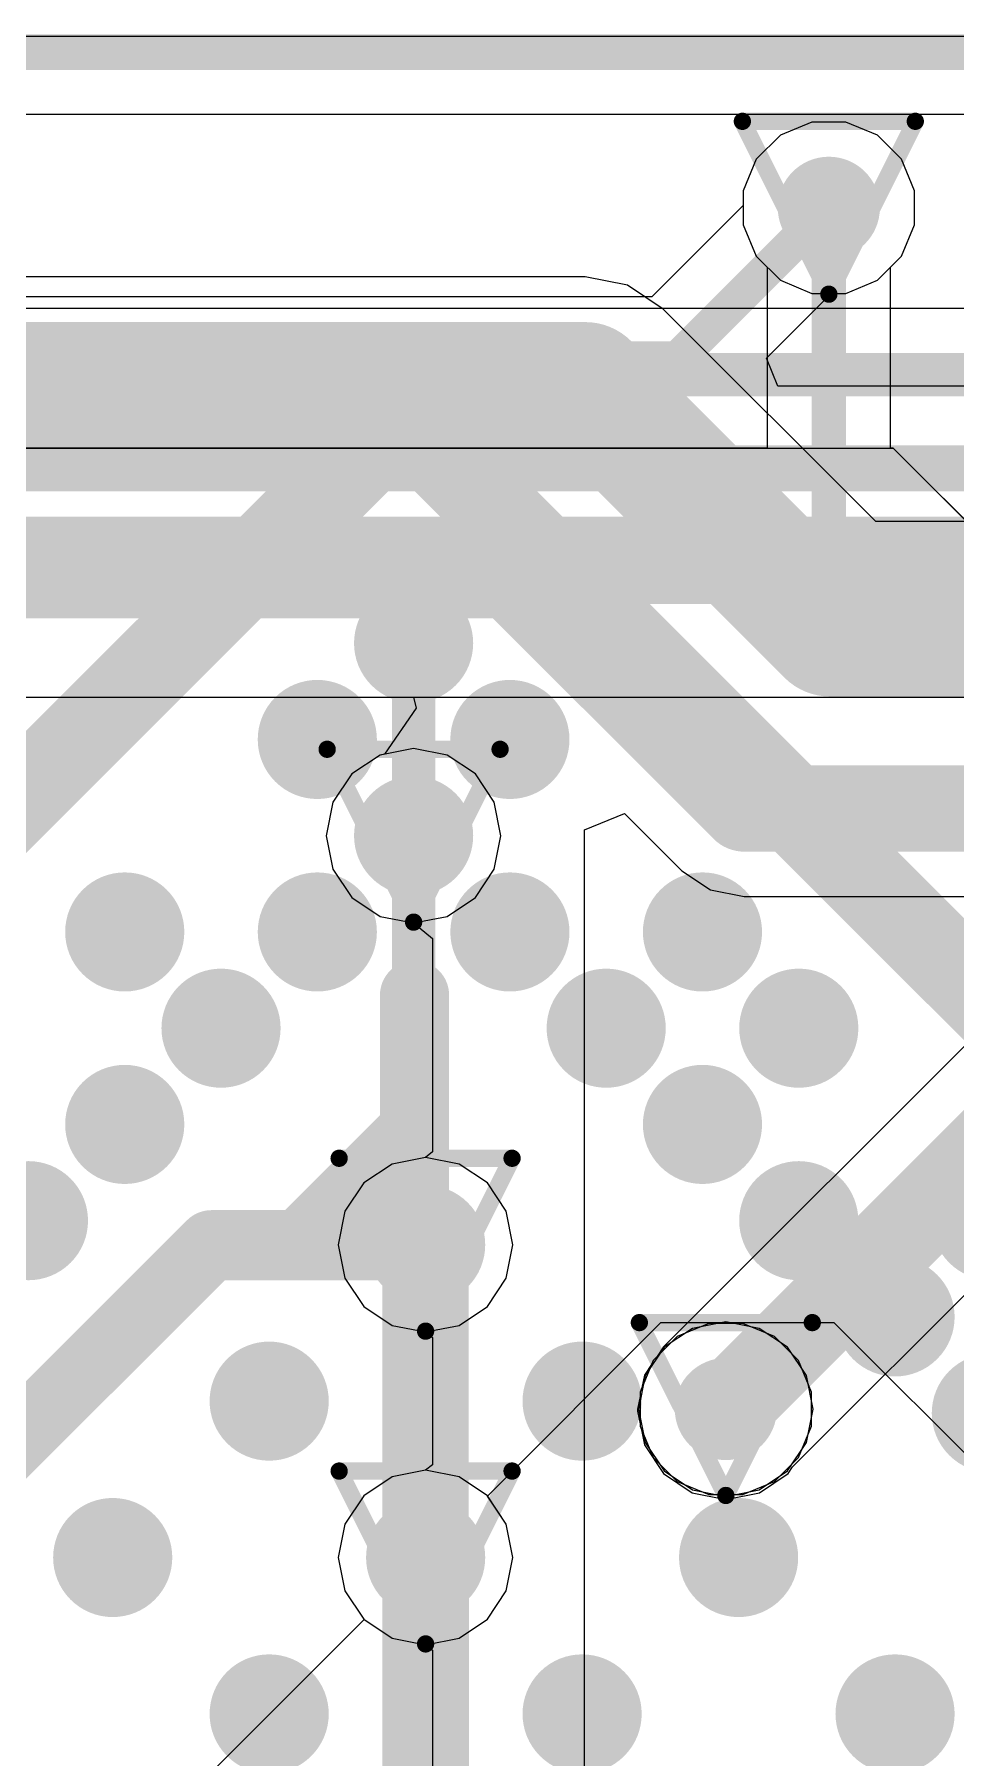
# Model space of a CAD drawing. Header units: inches. Extents: x -6 to 283, y -12 to 154.
# Drawn here: x 53.72 to 56.42, y 15.04 to 20.11 of the extents above; entities that cross this region are included whole.
import ezdxf

# ---------------------------------------------------------------- set-up
doc = ezdxf.new("R2010")
doc.units = ezdxf.units.IN
for name, color, linetype in [('Bottom Layer', 5, 'Continuous'), ('Drill Drawing', 1, 'Continuous'), ('GND-1', 16, 'Continuous'), ('GND-2', 90, 'Continuous'), ('GND-3', 216, 'Continuous'), ('GND-4', 54, 'Continuous'), ('PWR-1', 156, 'Continuous'), ('PWR-2', 130, 'Continuous'), ('Signal L1', 76, 'Continuous'), ('Signal L2', 6, 'Continuous'), ('Top Layer', 1, 'Continuous'), ('Top Overlay', 2, 'Continuous'), ('Top Paste', 8, 'Continuous'), ('Top Solder', 216, 'Continuous'), ('Via Holes', 16, 'Continuous')]:
    doc.layers.add(name, color=color, linetype=linetype)

# ---------------------------------------------------------------- blocks, each defined once
blk = doc.blocks.new('BGA_565_15_5_14_4__57')
at = {"layer": 'Top Layer'}
h = blk.add_hatch(color=1, dxfattribs=at)
edge = h.paths.add_edge_path()
edge.add_arc((-6.175, -3.575), 0.125, 0, 360)
h = blk.add_hatch(color=1, dxfattribs=at)
edge = h.paths.add_edge_path()
edge.add_arc((-7, -4), 0.125, 0, 360)
h = blk.add_hatch(color=1, dxfattribs=at)
edge = h.paths.add_edge_path()
edge.add_arc((-6.175, -4.225), 0.125, 0, 360)
h = blk.add_hatch(color=1, dxfattribs=at)
edge = h.paths.add_edge_path()
edge.add_arc((-5.525, -4.225), 0.125, 0, 360)
h = blk.add_hatch(color=1, dxfattribs=at)
edge = h.paths.add_edge_path()
edge.add_arc((-7.4, -4.4), 0.125, 0, 360)
h = blk.add_hatch(color=1, dxfattribs=at)
edge = h.paths.add_edge_path()
edge.add_arc((-7, -4.4), 0.125, 0, 360)
h = blk.add_hatch(color=1, dxfattribs=at)
edge = h.paths.add_edge_path()
edge.add_arc((-7, -4.8), 0.125, 0, 360)
h = blk.add_hatch(color=1, dxfattribs=at)
edge = h.paths.add_edge_path()
edge.add_arc((-6.175, -4.875), 0.125, 0, 360)
h = blk.add_hatch(color=1, dxfattribs=at)
edge = h.paths.add_edge_path()
edge.add_arc((-5.525, -4.875), 0.125, 0, 360)
h = blk.add_hatch(color=1, dxfattribs=at)
edge = h.paths.add_edge_path()
edge.add_arc((-4.875, -4.875), 0.125, 0, 360)
h = blk.add_hatch(color=1, dxfattribs=at)
edge = h.paths.add_edge_path()
edge.add_arc((-7.4, -5.2), 0.125, 0, 360)
h = blk.add_hatch(color=1, dxfattribs=at)
edge = h.paths.add_edge_path()
edge.add_arc((-7, -5.2), 0.125, 0, 360)
h = blk.add_hatch(color=1, dxfattribs=at)
edge = h.paths.add_edge_path()
edge.add_arc((-6.175, -5.525), 0.125, 0, 360)
h = blk.add_hatch(color=1, dxfattribs=at)
edge = h.paths.add_edge_path()
edge.add_arc((-5.525, -5.525), 0.125, 0, 360)
h = blk.add_hatch(color=1, dxfattribs=at)
edge = h.paths.add_edge_path()
edge.add_arc((-4.875, -5.525), 0.125, 0, 360)
h = blk.add_hatch(color=1, dxfattribs=at)
edge = h.paths.add_edge_path()
edge.add_arc((-7.4, -5.6), 0.125, 0, 360)
h = blk.add_hatch(color=1, dxfattribs=at)
edge = h.paths.add_edge_path()
edge.add_arc((-7, -5.6), 0.125, 0, 360)
h = blk.add_hatch(color=1, dxfattribs=at)
edge = h.paths.add_edge_path()
edge.add_arc((-7, -6), 0.125, 0, 360)
h = blk.add_hatch(color=1, dxfattribs=at)
edge = h.paths.add_edge_path()
edge.add_arc((-7.4, -6.4), 0.125, 0, 360)
h = blk.add_hatch(color=1, dxfattribs=at)
edge = h.paths.add_edge_path()
edge.add_arc((-7, -6.4), 0.125, 0, 360)
h = blk.add_hatch(color=1, dxfattribs=at)
edge = h.paths.add_edge_path()
edge.add_arc((-6.6, -6.4), 0.125, 0, 360)
h = blk.add_hatch(color=1, dxfattribs=at)
edge = h.paths.add_edge_path()
edge.add_arc((-6.2, -6.4), 0.125, 0, 360)
h = blk.add_hatch(color=1, dxfattribs=at)
edge = h.paths.add_edge_path()
edge.add_arc((-5.8, -6.4), 0.125, 0, 360)
h = blk.add_hatch(color=1, dxfattribs=at)
edge = h.paths.add_edge_path()
edge.add_arc((-5.4, -6.4), 0.125, 0, 360)
h = blk.add_hatch(color=1, dxfattribs=at)
edge = h.paths.add_edge_path()
edge.add_arc((-7.4, -6.8), 0.125, 0, 360)
h = blk.add_hatch(color=1, dxfattribs=at)
edge = h.paths.add_edge_path()
edge.add_arc((-7, -6.8), 0.125, 0, 360)
h = blk.add_hatch(color=1, dxfattribs=at)
edge = h.paths.add_edge_path()
edge.add_arc((-6.2, -6.8), 0.125, 0, 360)
at = {"layer": 'Top Paste'}
h = blk.add_hatch(color=8, dxfattribs=at)
edge = h.paths.add_edge_path()
edge.add_arc((-6.175, -3.575), 0.125, 0, 360)
h = blk.add_hatch(color=8, dxfattribs=at)
edge = h.paths.add_edge_path()
edge.add_arc((-7, -4), 0.125, 0, 360)
h = blk.add_hatch(color=8, dxfattribs=at)
edge = h.paths.add_edge_path()
edge.add_arc((-6.175, -4.225), 0.125, 0, 360)
h = blk.add_hatch(color=8, dxfattribs=at)
edge = h.paths.add_edge_path()
edge.add_arc((-5.525, -4.225), 0.125, 0, 360)
h = blk.add_hatch(color=8, dxfattribs=at)
edge = h.paths.add_edge_path()
edge.add_arc((-7.4, -4.4), 0.125, 0, 360)
h = blk.add_hatch(color=8, dxfattribs=at)
edge = h.paths.add_edge_path()
edge.add_arc((-7, -4.4), 0.125, 0, 360)
h = blk.add_hatch(color=8, dxfattribs=at)
edge = h.paths.add_edge_path()
edge.add_arc((-7, -4.8), 0.125, 0, 360)
h = blk.add_hatch(color=8, dxfattribs=at)
edge = h.paths.add_edge_path()
edge.add_arc((-6.175, -4.875), 0.125, 0, 360)
h = blk.add_hatch(color=8, dxfattribs=at)
edge = h.paths.add_edge_path()
edge.add_arc((-5.525, -4.875), 0.125, 0, 360)
h = blk.add_hatch(color=8, dxfattribs=at)
edge = h.paths.add_edge_path()
edge.add_arc((-4.875, -4.875), 0.125, 0, 360)
h = blk.add_hatch(color=8, dxfattribs=at)
edge = h.paths.add_edge_path()
edge.add_arc((-7.4, -5.2), 0.125, 0, 360)
h = blk.add_hatch(color=8, dxfattribs=at)
edge = h.paths.add_edge_path()
edge.add_arc((-7, -5.2), 0.125, 0, 360)
h = blk.add_hatch(color=8, dxfattribs=at)
edge = h.paths.add_edge_path()
edge.add_arc((-6.175, -5.525), 0.125, 0, 360)
h = blk.add_hatch(color=8, dxfattribs=at)
edge = h.paths.add_edge_path()
edge.add_arc((-5.525, -5.525), 0.125, 0, 360)
h = blk.add_hatch(color=8, dxfattribs=at)
edge = h.paths.add_edge_path()
edge.add_arc((-4.875, -5.525), 0.125, 0, 360)
h = blk.add_hatch(color=8, dxfattribs=at)
edge = h.paths.add_edge_path()
edge.add_arc((-7.4, -5.6), 0.125, 0, 360)
h = blk.add_hatch(color=8, dxfattribs=at)
edge = h.paths.add_edge_path()
edge.add_arc((-7, -5.6), 0.125, 0, 360)
h = blk.add_hatch(color=8, dxfattribs=at)
edge = h.paths.add_edge_path()
edge.add_arc((-7, -6), 0.125, 0, 360)
h = blk.add_hatch(color=8, dxfattribs=at)
edge = h.paths.add_edge_path()
edge.add_arc((-7.4, -6.4), 0.125, 0, 360)
h = blk.add_hatch(color=8, dxfattribs=at)
edge = h.paths.add_edge_path()
edge.add_arc((-7, -6.4), 0.125, 0, 360)
h = blk.add_hatch(color=8, dxfattribs=at)
edge = h.paths.add_edge_path()
edge.add_arc((-6.6, -6.4), 0.125, 0, 360)
h = blk.add_hatch(color=8, dxfattribs=at)
edge = h.paths.add_edge_path()
edge.add_arc((-6.2, -6.4), 0.125, 0, 360)
h = blk.add_hatch(color=8, dxfattribs=at)
edge = h.paths.add_edge_path()
edge.add_arc((-5.8, -6.4), 0.125, 0, 360)
h = blk.add_hatch(color=8, dxfattribs=at)
edge = h.paths.add_edge_path()
edge.add_arc((-5.4, -6.4), 0.125, 0, 360)
h = blk.add_hatch(color=8, dxfattribs=at)
edge = h.paths.add_edge_path()
edge.add_arc((-7.4, -6.8), 0.125, 0, 360)
h = blk.add_hatch(color=8, dxfattribs=at)
edge = h.paths.add_edge_path()
edge.add_arc((-7, -6.8), 0.125, 0, 360)
h = blk.add_hatch(color=8, dxfattribs=at)
edge = h.paths.add_edge_path()
edge.add_arc((-6.2, -6.8), 0.125, 0, 360)
at = {"layer": 'Top Solder'}
h = blk.add_hatch(color=216, dxfattribs=at)
edge = h.paths.add_edge_path()
edge.add_arc((-6.175, -3.575), 0.175, 0, 360)
h = blk.add_hatch(color=216, dxfattribs=at)
edge = h.paths.add_edge_path()
edge.add_arc((-7, -4), 0.175, 0, 360)
h = blk.add_hatch(color=216, dxfattribs=at)
edge = h.paths.add_edge_path()
edge.add_arc((-6.175, -4.225), 0.175, 0, 360)
h = blk.add_hatch(color=216, dxfattribs=at)
edge = h.paths.add_edge_path()
edge.add_arc((-5.525, -4.225), 0.175, 0, 360)
h = blk.add_hatch(color=216, dxfattribs=at)
edge = h.paths.add_edge_path()
edge.add_arc((-7.4, -4.4), 0.175, 0, 360)
h = blk.add_hatch(color=216, dxfattribs=at)
edge = h.paths.add_edge_path()
edge.add_arc((-7, -4.4), 0.175, 0, 360)
h = blk.add_hatch(color=216, dxfattribs=at)
edge = h.paths.add_edge_path()
edge.add_arc((-7, -4.8), 0.175, 0, 360)
h = blk.add_hatch(color=216, dxfattribs=at)
edge = h.paths.add_edge_path()
edge.add_arc((-6.175, -4.875), 0.175, 0, 360)
h = blk.add_hatch(color=216, dxfattribs=at)
edge = h.paths.add_edge_path()
edge.add_arc((-5.525, -4.875), 0.175, 0, 360)
h = blk.add_hatch(color=216, dxfattribs=at)
edge = h.paths.add_edge_path()
edge.add_arc((-4.875, -4.875), 0.175, 0, 360)
h = blk.add_hatch(color=216, dxfattribs=at)
edge = h.paths.add_edge_path()
edge.add_arc((-7.4, -5.2), 0.175, 0, 360)
h = blk.add_hatch(color=216, dxfattribs=at)
edge = h.paths.add_edge_path()
edge.add_arc((-7, -5.2), 0.175, 0, 360)
h = blk.add_hatch(color=216, dxfattribs=at)
edge = h.paths.add_edge_path()
edge.add_arc((-6.175, -5.525), 0.175, 0, 360)
h = blk.add_hatch(color=216, dxfattribs=at)
edge = h.paths.add_edge_path()
edge.add_arc((-5.525, -5.525), 0.175, 0, 360)
h = blk.add_hatch(color=216, dxfattribs=at)
edge = h.paths.add_edge_path()
edge.add_arc((-4.875, -5.525), 0.175, 0, 360)
h = blk.add_hatch(color=216, dxfattribs=at)
edge = h.paths.add_edge_path()
edge.add_arc((-7.4, -5.6), 0.175, 0, 360)
h = blk.add_hatch(color=216, dxfattribs=at)
edge = h.paths.add_edge_path()
edge.add_arc((-7, -5.6), 0.175, 0, 360)
h = blk.add_hatch(color=216, dxfattribs=at)
edge = h.paths.add_edge_path()
edge.add_arc((-7, -6), 0.175, 0, 360)
h = blk.add_hatch(color=216, dxfattribs=at)
edge = h.paths.add_edge_path()
edge.add_arc((-7.4, -6.4), 0.175, 0, 360)
h = blk.add_hatch(color=216, dxfattribs=at)
edge = h.paths.add_edge_path()
edge.add_arc((-7, -6.4), 0.175, 0, 360)
h = blk.add_hatch(color=216, dxfattribs=at)
edge = h.paths.add_edge_path()
edge.add_arc((-6.6, -6.4), 0.175, 0, 360)
h = blk.add_hatch(color=216, dxfattribs=at)
edge = h.paths.add_edge_path()
edge.add_arc((-6.2, -6.4), 0.175, 0, 360)
h = blk.add_hatch(color=216, dxfattribs=at)
edge = h.paths.add_edge_path()
edge.add_arc((-5.8, -6.4), 0.175, 0, 360)
h = blk.add_hatch(color=216, dxfattribs=at)
edge = h.paths.add_edge_path()
edge.add_arc((-5.4, -6.4), 0.175, 0, 360)
h = blk.add_hatch(color=216, dxfattribs=at)
edge = h.paths.add_edge_path()
edge.add_arc((-7.4, -6.8), 0.175, 0, 360)
h = blk.add_hatch(color=216, dxfattribs=at)
edge = h.paths.add_edge_path()
edge.add_arc((-7, -6.8), 0.175, 0, 360)
h = blk.add_hatch(color=216, dxfattribs=at)
edge = h.paths.add_edge_path()
edge.add_arc((-6.2, -6.8), 0.175, 0, 360)
at = {"layer": 'Top Overlay'}
for points in [[(-7.845, -7.2958, 0.254, 0.254, 0), (-7.845, -3.6708, 0.254, 0.254, 0)], [(-4.22, -7.2958, 0.254, 0.254, 0), (-7.845, -7.2958, 0.254, 0.254, 0)]]:
    blk.add_lwpolyline(points, format="xyseb", dxfattribs=at)
blk.add_lwpolyline([(-7.9085, -7.2958, 0.127, 0.127, 1), (-7.7815, -7.2958, 0.127, 0.127, 1)], format="xyseb", close=True, dxfattribs=at)
blk.add_lwpolyline([(-7.9085, -7.2958, 0.127, 0.127, 1), (-7.7815, -7.2958, 0.127, 0.127, 1)], format="xyseb", close=True, dxfattribs=at)

msp = doc.modelspace()

# ---------------------------------------------------------------- hatches: boundary and pattern name
at = {"layer": 'Bottom Layer'}
h = msp.add_hatch(color=5, dxfattribs=at)
edge = h.paths.add_edge_path()
edge.add_arc((54.8322, 17.7511), 0.15, 0, 360)
h = msp.add_hatch(color=5, dxfattribs=at)
edge = h.paths.add_edge_path()
edge.add_arc((54.8674, 16.5491), 0.15, 0, 360)
h = msp.add_hatch(color=5, dxfattribs=at)
edge = h.paths.add_edge_path()
edge.add_arc((55.7493, 16.0662), 0.15, 0, 360)
h = msp.add_hatch(color=5, dxfattribs=at)
edge = h.paths.add_edge_path()
edge.add_arc((54.8674, 15.6299), 0.15, 0, 360)
at = {"layer": 'GND-1'}
h = msp.add_hatch(color=16, dxfattribs=at)
edge = h.paths.add_edge_path()
edge.add_arc((56.0519, 19.5966), 0.15, 0, 360)
h = msp.add_hatch(color=16, dxfattribs=at)
edge = h.paths.add_edge_path()
edge.add_arc((54.8322, 17.7511), 0.15, 0, 360)
h = msp.add_hatch(color=16, dxfattribs=at)
edge = h.paths.add_edge_path()
edge.add_arc((54.8674, 16.5491), 0.15, 0, 360)
h = msp.add_hatch(color=16, dxfattribs=at)
edge = h.paths.add_edge_path()
edge.add_arc((55.7493, 16.0662), 0.15, 0, 360)
h = msp.add_hatch(color=16, dxfattribs=at)
edge = h.paths.add_edge_path()
edge.add_arc((54.8674, 15.6299), 0.15, 0, 360)
at = {"layer": 'GND-2'}
h = msp.add_hatch(color=90, dxfattribs=at)
edge = h.paths.add_edge_path()
edge.add_arc((54.8322, 17.7511), 0.15, 0, 360)
h = msp.add_hatch(color=90, dxfattribs=at)
edge = h.paths.add_edge_path()
edge.add_arc((54.8674, 16.5491), 0.15, 0, 360)
h = msp.add_hatch(color=90, dxfattribs=at)
edge = h.paths.add_edge_path()
edge.add_arc((55.7493, 16.0662), 0.15, 0, 360)
h = msp.add_hatch(color=90, dxfattribs=at)
edge = h.paths.add_edge_path()
edge.add_arc((54.8674, 15.6299), 0.15, 0, 360)
at = {"layer": 'GND-3'}
h = msp.add_hatch(color=216, dxfattribs=at)
edge = h.paths.add_edge_path()
edge.add_arc((54.8322, 17.7511), 0.15, 0, 360)
h = msp.add_hatch(color=216, dxfattribs=at)
edge = h.paths.add_edge_path()
edge.add_arc((54.8674, 16.5491), 0.15, 0, 360)
h = msp.add_hatch(color=216, dxfattribs=at)
edge = h.paths.add_edge_path()
edge.add_arc((55.7493, 16.0662), 0.15, 0, 360)
h = msp.add_hatch(color=216, dxfattribs=at)
edge = h.paths.add_edge_path()
edge.add_arc((54.8674, 15.6299), 0.15, 0, 360)
at = {"layer": 'GND-4'}
h = msp.add_hatch(color=54, dxfattribs=at)
edge = h.paths.add_edge_path()
edge.add_arc((54.8322, 17.7511), 0.15, 0, 360)
h = msp.add_hatch(color=54, dxfattribs=at)
edge = h.paths.add_edge_path()
edge.add_arc((54.8674, 16.5491), 0.15, 0, 360)
h = msp.add_hatch(color=54, dxfattribs=at)
edge = h.paths.add_edge_path()
edge.add_arc((55.7493, 16.0662), 0.15, 0, 360)
h = msp.add_hatch(color=54, dxfattribs=at)
edge = h.paths.add_edge_path()
edge.add_arc((54.8674, 15.6299), 0.15, 0, 360)
at = {"layer": 'PWR-1'}
h = msp.add_hatch(color=156, dxfattribs=at)
edge = h.paths.add_edge_path()
edge.add_arc((54.8322, 17.7511), 0.15, 0, 360)
h = msp.add_hatch(color=156, dxfattribs=at)
edge = h.paths.add_edge_path()
edge.add_arc((54.8674, 16.5491), 0.15, 0, 360)
h = msp.add_hatch(color=156, dxfattribs=at)
edge = h.paths.add_edge_path()
edge.add_arc((55.7493, 16.0662), 0.15, 0, 360)
h = msp.add_hatch(color=156, dxfattribs=at)
edge = h.paths.add_edge_path()
edge.add_arc((54.8674, 15.6299), 0.15, 0, 360)
at = {"layer": 'PWR-2'}
h = msp.add_hatch(color=130, dxfattribs=at)
edge = h.paths.add_edge_path()
edge.add_arc((54.8322, 17.7511), 0.15, 0, 360)
h = msp.add_hatch(color=130, dxfattribs=at)
edge = h.paths.add_edge_path()
edge.add_arc((54.8674, 16.5491), 0.15, 0, 360)
h = msp.add_hatch(color=130, dxfattribs=at)
edge = h.paths.add_edge_path()
edge.add_arc((55.7493, 16.0662), 0.15, 0, 360)
h = msp.add_hatch(color=130, dxfattribs=at)
edge = h.paths.add_edge_path()
edge.add_arc((54.8674, 15.6299), 0.15, 0, 360)
at = {"layer": 'Signal L1'}
h = msp.add_hatch(color=76, dxfattribs=at)
edge = h.paths.add_edge_path()
edge.add_arc((56.0519, 19.5966), 0.15, 0, 360)
h = msp.add_hatch(color=76, dxfattribs=at)
edge = h.paths.add_edge_path()
edge.add_arc((54.8322, 17.7511), 0.15, 0, 360)
h = msp.add_hatch(color=76, dxfattribs=at)
edge = h.paths.add_edge_path()
edge.add_arc((54.8674, 16.5491), 0.15, 0, 360)
h = msp.add_hatch(color=76, dxfattribs=at)
edge = h.paths.add_edge_path()
edge.add_arc((55.7493, 16.0662), 0.15, 0, 360)
h = msp.add_hatch(color=76, dxfattribs=at)
edge = h.paths.add_edge_path()
edge.add_arc((54.8674, 15.6299), 0.15, 0, 360)
at = {"layer": 'Signal L2'}
h = msp.add_hatch(color=6, dxfattribs=at)
edge = h.paths.add_edge_path()
edge.add_arc((54.8322, 17.7511), 0.15, 0, 360)
h = msp.add_hatch(color=6, dxfattribs=at)
edge = h.paths.add_edge_path()
edge.add_arc((54.8674, 16.5491), 0.15, 0, 360)
h = msp.add_hatch(color=6, dxfattribs=at)
edge = h.paths.add_edge_path()
edge.add_arc((55.7493, 16.0662), 0.15, 0, 360)
h = msp.add_hatch(color=6, dxfattribs=at)
edge = h.paths.add_edge_path()
edge.add_arc((54.8674, 15.6299), 0.15, 0, 360)
at = {"layer": 'Top Layer'}
h = msp.add_hatch(color=1, dxfattribs=at)
edge = h.paths.add_edge_path()
edge.add_arc((56.0519, 19.5966), 0.15, 0, 360)
h = msp.add_hatch(color=1, dxfattribs=at)
edge = h.paths.add_edge_path()
edge.add_arc((54.8322, 17.7511), 0.15, 0, 360)
for points in [[(54.915, 16.8091), (54.7638, 16.9603), (54.4313, 16.6278), (54.5825, 16.4766)], [(54.2384, 16.4443), (54.8675, 16.4443), (54.8675, 16.5517), (54.2384, 16.5517)]]:
    msp.add_hatch(color=1, dxfattribs=at).paths.add_polyline_path(points)
h = msp.add_hatch(color=1, dxfattribs=at)
edge = h.paths.add_edge_path()
edge.add_arc((54.8674, 16.5491), 0.15, 0, 360)
h = msp.add_hatch(color=1, dxfattribs=at)
edge = h.paths.add_edge_path()
edge.add_arc((55.7493, 16.0662), 0.15, 0, 360)
h = msp.add_hatch(color=1, dxfattribs=at)
edge = h.paths.add_edge_path()
edge.add_arc((54.8674, 15.6299), 0.15, 0, 360)
at = {"layer": 'Via Holes'}
h = msp.add_hatch(color=7, dxfattribs=at)
edge = h.paths.add_edge_path()
edge.add_arc((56.0519, 19.5966), 0.075, 0, 360)
h = msp.add_hatch(color=7, dxfattribs=at)
edge = h.paths.add_edge_path()
edge.add_arc((54.8322, 17.7511), 0.075, 0, 360)
h = msp.add_hatch(color=7, dxfattribs=at)
edge = h.paths.add_edge_path()
edge.add_arc((54.8674, 16.5491), 0.075, 0, 360)
h = msp.add_hatch(color=7, dxfattribs=at)
edge = h.paths.add_edge_path()
edge.add_arc((55.7493, 16.0662), 0.075, 0, 360)
h = msp.add_hatch(color=7, dxfattribs=at)
edge = h.paths.add_edge_path()
edge.add_arc((54.8674, 15.6299), 0.075, 0, 360)

# ---------------------------------------------------------------- linework, layer by layer
at = {"layer": 'Bottom Layer'}
for p, q in [((52.7382, 19.8712), (59.4311, 19.8712)), ((58.1203, 18.8034), (55.5662, 16.2493)), ((55.9456, 15.8962), (57.9522, 17.9029)), ((55.536, 16.2087), (55.5311, 16.1967)), ((55.5452, 16.2179), (55.536, 16.2087)), ((55.5662, 16.2493), (55.5452, 16.2179)), ((55.5101, 16.1653), (55.5027, 16.1282)), ((55.5311, 16.1967), (55.5101, 16.1653)), ((55.4977, 16.1033), (55.4903, 16.0662)), ((55.5027, 16.1282), (55.4977, 16.1162)), ((55.4977, 16.1162), (55.4977, 16.1033)), ((55.4903, 16.0662), (55.4903, 16.0596)), ((55.4903, 16.0596), (55.4977, 16.0225)), ((55.4977, 16.0225), (55.4977, 16.0161)), ((55.4977, 16.0161), (55.5002, 16.0102)), ((55.5002, 16.0102), (55.5101, 15.9605)), ((55.5101, 15.9605), (55.5662, 15.8765)), ((55.5662, 15.8765), (55.6502, 15.8204)), ((55.8484, 15.8204), (55.9324, 15.8765)), ((55.9324, 15.8765), (55.9456, 15.8962)), ((55.6502, 15.8204), (55.7493, 15.8007)), ((55.7493, 15.8007), (55.8484, 15.8204))]:
    msp.add_line(p, q, dxfattribs=at)
for points in [[(46.0809, 20.0538, 0.1041, 0.1041, 0), (59.5067, 20.0538, 0.1041, 0.1041, 0)], [(55.7493, 16.0662, 0.254, 0.254, 0), (58.3035, 18.6203, 0.254, 0.254, 0)], [(55.7493, 16.0596, 0.254, 0.254, 0), (55.7493, 16.0662, 0.254, 0.254, 0)]]:
    msp.add_lwpolyline(points, format="xyseb", dxfattribs=at)
for points in [[(55.6858, 16.0662, 0.127, 0.127, 1), (55.8128, 16.0662, 0.127, 0.127, 1)], [(55.6858, 16.0662, 0.127, 0.127, 1), (55.8128, 16.0662, 0.127, 0.127, 1)], [(55.6858, 16.0596, 0.127, 0.127, 1), (55.8128, 16.0596, 0.127, 0.127, 1)]]:
    msp.add_lwpolyline(points, format="xyseb", close=True, dxfattribs=at)
at = {"layer": 'Drill Drawing'}
for points in [[(55.7979, 19.8506, 0.0508, 0.0508, 0), (56.3059, 19.8506, 0.0508, 0.0508, 0)], [(55.7979, 19.8506, 0.0508, 0.0508, 0), (56.0519, 19.3426, 0.0508, 0.0508, 0)], [(56.0519, 19.3426, 0.0508, 0.0508, 0), (56.3059, 19.8506, 0.0508, 0.0508, 0)], [(54.5782, 18.0051, 0.0508, 0.0508, 0), (55.0862, 18.0051, 0.0508, 0.0508, 0)], [(54.5782, 18.0051, 0.0508, 0.0508, 0), (54.8322, 17.4971, 0.0508, 0.0508, 0)], [(54.8322, 17.4971, 0.0508, 0.0508, 0), (55.0862, 18.0051, 0.0508, 0.0508, 0)], [(54.6134, 16.8031, 0.0508, 0.0508, 0), (55.1214, 16.8031, 0.0508, 0.0508, 0)], [(54.6134, 16.8031, 0.0508, 0.0508, 0), (54.8674, 16.2951, 0.0508, 0.0508, 0)], [(54.8674, 16.2951, 0.0508, 0.0508, 0), (55.1214, 16.8031, 0.0508, 0.0508, 0)], [(55.4953, 16.3202, 0.0508, 0.0508, 0), (56.0033, 16.3202, 0.0508, 0.0508, 0)], [(55.4953, 16.3202, 0.0508, 0.0508, 0), (55.7493, 15.8122, 0.0508, 0.0508, 0)], [(55.7493, 15.8122, 0.0508, 0.0508, 0), (56.0033, 16.3202, 0.0508, 0.0508, 0)], [(54.6134, 15.8839, 0.0508, 0.0508, 0), (55.1214, 15.8839, 0.0508, 0.0508, 0)], [(54.6134, 15.8839, 0.0508, 0.0508, 0), (54.8674, 15.3759, 0.0508, 0.0508, 0)], [(54.8674, 15.3759, 0.0508, 0.0508, 0), (55.1214, 15.8839, 0.0508, 0.0508, 0)]]:
    msp.add_lwpolyline(points, format="xyseb", dxfattribs=at)
for points in [[(55.7852, 19.8506, 0.0254, 0.0254, 1), (55.8106, 19.8506, 0.0254, 0.0254, 1)], [(55.7852, 19.8506, 0.0254, 0.0254, 1), (55.8106, 19.8506, 0.0254, 0.0254, 1)], [(56.2932, 19.8506, 0.0254, 0.0254, 1), (56.3186, 19.8506, 0.0254, 0.0254, 1)], [(56.2932, 19.8506, 0.0254, 0.0254, 1), (56.3186, 19.8506, 0.0254, 0.0254, 1)], [(56.0392, 19.3426, 0.0254, 0.0254, 1), (56.0646, 19.3426, 0.0254, 0.0254, 1)], [(56.0392, 19.3426, 0.0254, 0.0254, 1), (56.0646, 19.3426, 0.0254, 0.0254, 1)], [(54.5655, 18.0051, 0.0254, 0.0254, 1), (54.5909, 18.0051, 0.0254, 0.0254, 1)], [(54.5655, 18.0051, 0.0254, 0.0254, 1), (54.5909, 18.0051, 0.0254, 0.0254, 1)], [(55.0735, 18.0051, 0.0254, 0.0254, 1), (55.0989, 18.0051, 0.0254, 0.0254, 1)], [(55.0735, 18.0051, 0.0254, 0.0254, 1), (55.0989, 18.0051, 0.0254, 0.0254, 1)], [(54.8195, 17.4971, 0.0254, 0.0254, 1), (54.8449, 17.4971, 0.0254, 0.0254, 1)], [(54.8195, 17.4971, 0.0254, 0.0254, 1), (54.8449, 17.4971, 0.0254, 0.0254, 1)], [(54.6007, 16.8031, 0.0254, 0.0254, 1), (54.6261, 16.8031, 0.0254, 0.0254, 1)], [(54.6007, 16.8031, 0.0254, 0.0254, 1), (54.6261, 16.8031, 0.0254, 0.0254, 1)], [(55.1087, 16.8031, 0.0254, 0.0254, 1), (55.1341, 16.8031, 0.0254, 0.0254, 1)], [(55.1087, 16.8031, 0.0254, 0.0254, 1), (55.1341, 16.8031, 0.0254, 0.0254, 1)], [(54.8547, 16.2951, 0.0254, 0.0254, 1), (54.8801, 16.2951, 0.0254, 0.0254, 1)], [(54.8547, 16.2951, 0.0254, 0.0254, 1), (54.8801, 16.2951, 0.0254, 0.0254, 1)], [(55.4826, 16.3202, 0.0254, 0.0254, 1), (55.508, 16.3202, 0.0254, 0.0254, 1)], [(55.4826, 16.3202, 0.0254, 0.0254, 1), (55.508, 16.3202, 0.0254, 0.0254, 1)], [(55.9906, 16.3202, 0.0254, 0.0254, 1), (56.016, 16.3202, 0.0254, 0.0254, 1)], [(55.9906, 16.3202, 0.0254, 0.0254, 1), (56.016, 16.3202, 0.0254, 0.0254, 1)], [(54.6007, 15.8839, 0.0254, 0.0254, 1), (54.6261, 15.8839, 0.0254, 0.0254, 1)], [(54.6007, 15.8839, 0.0254, 0.0254, 1), (54.6261, 15.8839, 0.0254, 0.0254, 1)], [(55.1087, 15.8839, 0.0254, 0.0254, 1), (55.1341, 15.8839, 0.0254, 0.0254, 1)], [(55.1087, 15.8839, 0.0254, 0.0254, 1), (55.1341, 15.8839, 0.0254, 0.0254, 1)], [(55.7366, 15.8122, 0.0254, 0.0254, 1), (55.762, 15.8122, 0.0254, 0.0254, 1)], [(55.7366, 15.8122, 0.0254, 0.0254, 1), (55.762, 15.8122, 0.0254, 0.0254, 1)], [(54.8547, 15.3759, 0.0254, 0.0254, 1), (54.8801, 15.3759, 0.0254, 0.0254, 1)], [(54.8547, 15.3759, 0.0254, 0.0254, 1), (54.8801, 15.3759, 0.0254, 0.0254, 1)]]:
    msp.add_lwpolyline(points, format="xyseb", close=True, dxfattribs=at)
at = {"layer": 'GND-1'}
for p, q in [((12.0364, 20.1009), (75.5508, 20.1009)), ((55.9094, 19.8099), (55.8386, 19.7391)), ((56.0019, 19.8482), (55.9094, 19.8099)), ((56.102, 19.8482), (56.0019, 19.8482)), ((56.1945, 19.8099), (56.102, 19.8482)), ((56.2652, 19.7391), (56.1945, 19.8099)), ((55.8386, 19.7391), (55.8003, 19.6466)), ((56.3035, 19.6466), (56.2652, 19.7391)), ((55.8003, 19.6466), (55.8003, 19.5465)), ((56.3035, 19.5465), (56.3035, 19.6466)), ((55.8003, 19.5465), (55.8386, 19.4541)), ((56.2652, 19.4541), (56.3035, 19.5465)), ((55.8386, 19.4541), (55.9094, 19.3833)), ((56.1945, 19.3833), (56.2652, 19.4541)), ((55.9094, 19.3833), (56.0019, 19.345)), ((56.0019, 19.345), (56.102, 19.345)), ((56.102, 19.345), (56.1945, 19.3833)), ((55.6993, 16.3178), (55.6068, 16.2795)), ((55.7994, 16.3178), (55.6993, 16.3178)), ((55.8918, 16.2795), (55.7994, 16.3178)), ((55.6068, 16.2795), (55.536, 16.2087)), ((55.9626, 16.2087), (55.8918, 16.2795)), ((55.536, 16.2087), (55.4977, 16.1162)), ((56.0009, 16.1162), (55.9626, 16.2087)), ((55.4977, 16.1162), (55.4977, 16.0161)), ((56.0009, 16.0161), (56.0009, 16.1162)), ((55.4977, 16.0161), (55.536, 15.9237)), ((55.9626, 15.9237), (56.0009, 16.0161)), ((55.536, 15.9237), (55.6068, 15.8529)), ((55.8918, 15.8529), (55.9626, 15.9237)), ((55.6068, 15.8529), (55.6993, 15.8146)), ((55.7994, 15.8146), (55.8918, 15.8529)), ((55.6993, 15.8146), (55.7994, 15.8146))]:
    msp.add_line(p, q, dxfattribs=at)
at = {"layer": 'GND-2'}
for p, q in [((12.0364, 20.1009), (75.5508, 20.1009)), ((55.6993, 16.3178), (55.6068, 16.2795)), ((55.7994, 16.3178), (55.6993, 16.3178)), ((55.8918, 16.2795), (55.7994, 16.3178)), ((55.6068, 16.2795), (55.536, 16.2087)), ((55.9626, 16.2087), (55.8918, 16.2795)), ((55.536, 16.2087), (55.4977, 16.1162)), ((56.0009, 16.1162), (55.9626, 16.2087)), ((55.4977, 16.1162), (55.4977, 16.0161)), ((56.0009, 16.0161), (56.0009, 16.1162)), ((55.4977, 16.0161), (55.536, 15.9237)), ((55.9626, 15.9237), (56.0009, 16.0161)), ((55.536, 15.9237), (55.6068, 15.8529)), ((55.8918, 15.8529), (55.9626, 15.9237)), ((55.6068, 15.8529), (55.6993, 15.8146)), ((55.7994, 15.8146), (55.8918, 15.8529)), ((55.6993, 15.8146), (55.7994, 15.8146))]:
    msp.add_line(p, q, dxfattribs=at)
at = {"layer": 'GND-3'}
for p, q in [((12.0364, 20.1009), (75.5508, 20.1009)), ((55.6993, 16.3178), (55.6068, 16.2795)), ((55.7994, 16.3178), (55.6993, 16.3178)), ((55.8918, 16.2795), (55.7994, 16.3178)), ((55.6068, 16.2795), (55.536, 16.2087)), ((55.9626, 16.2087), (55.8918, 16.2795)), ((55.536, 16.2087), (55.4977, 16.1162)), ((56.0009, 16.1162), (55.9626, 16.2087)), ((55.4977, 16.1162), (55.4977, 16.0161)), ((56.0009, 16.0161), (56.0009, 16.1162)), ((55.4977, 16.0161), (55.536, 15.9237)), ((55.9626, 15.9237), (56.0009, 16.0161)), ((55.536, 15.9237), (55.6068, 15.8529)), ((55.8918, 15.8529), (55.9626, 15.9237)), ((55.6068, 15.8529), (55.6993, 15.8146)), ((55.7994, 15.8146), (55.8918, 15.8529)), ((55.6993, 15.8146), (55.7994, 15.8146))]:
    msp.add_line(p, q, dxfattribs=at)
at = {"layer": 'GND-4'}
for p, q in [((12.0364, 20.1009), (75.5508, 20.1009)), ((55.6993, 16.3178), (55.6068, 16.2795)), ((55.7994, 16.3178), (55.6993, 16.3178)), ((55.8918, 16.2795), (55.7994, 16.3178)), ((55.6068, 16.2795), (55.536, 16.2087)), ((55.9626, 16.2087), (55.8918, 16.2795)), ((55.536, 16.2087), (55.4977, 16.1162)), ((56.0009, 16.1162), (55.9626, 16.2087)), ((55.4977, 16.1162), (55.4977, 16.0161)), ((56.0009, 16.0161), (56.0009, 16.1162)), ((55.4977, 16.0161), (55.536, 15.9237)), ((55.9626, 15.9237), (56.0009, 16.0161)), ((55.536, 15.9237), (55.6068, 15.8529)), ((55.8918, 15.8529), (55.9626, 15.9237)), ((55.6068, 15.8529), (55.6993, 15.8146)), ((55.7994, 15.8146), (55.8918, 15.8529)), ((55.6993, 15.8146), (55.7994, 15.8146))]:
    msp.add_line(p, q, dxfattribs=at)
at = {"layer": 'PWR-1'}
for p, q in [((45.5756, 18.1585), (57.1787, 18.1585)), ((54.734, 17.9881), (54.6508, 17.9325)), ((54.8322, 18.0077), (54.734, 17.9881)), ((54.9303, 17.9881), (54.8322, 18.0077)), ((55.0136, 17.9325), (54.9303, 17.9881)), ((54.6508, 17.9325), (54.5952, 17.8493)), ((55.0692, 17.8493), (55.0136, 17.9325)), ((54.5952, 17.8493), (54.5757, 17.7511)), ((55.0887, 17.7511), (55.0692, 17.8493)), ((54.5757, 17.7511), (54.5952, 17.653)), ((55.0692, 17.653), (55.0887, 17.7511)), ((54.5952, 17.653), (54.6508, 17.5697)), ((55.0136, 17.5697), (55.0692, 17.653)), ((54.6508, 17.5697), (54.734, 17.5141)), ((54.9303, 17.5141), (55.0136, 17.5697)), ((54.734, 17.5141), (54.8322, 17.4946)), ((54.8322, 17.4946), (54.9303, 17.5141)), ((54.7693, 16.7861), (54.686, 16.7305)), ((54.8674, 16.8057), (54.7693, 16.7861)), ((54.9656, 16.7861), (54.8674, 16.8057)), ((55.0488, 16.7305), (54.9656, 16.7861)), ((54.686, 16.7305), (54.6304, 16.6473)), ((55.1044, 16.6473), (55.0488, 16.7305)), ((54.6304, 16.6473), (54.6109, 16.5491)), ((55.124, 16.5491), (55.1044, 16.6473)), ((54.6109, 16.5491), (54.6304, 16.451)), ((55.1044, 16.451), (55.124, 16.5491)), ((54.6304, 16.451), (54.686, 16.3677)), ((55.0488, 16.3677), (55.1044, 16.451)), ((54.686, 16.3677), (54.7693, 16.3121)), ((54.9656, 16.3121), (55.0488, 16.3677)), ((54.7693, 16.3121), (54.8674, 16.2926)), ((54.8674, 16.2926), (54.9656, 16.3121)), ((54.7693, 15.8669), (54.686, 15.8113)), ((54.8674, 15.8864), (54.7693, 15.8669)), ((54.9656, 15.8669), (54.8674, 15.8864)), ((55.0488, 15.8113), (54.9656, 15.8669)), ((54.686, 15.8113), (54.6304, 15.7281)), ((55.1044, 15.7281), (55.0488, 15.8113)), ((54.6304, 15.7281), (54.6109, 15.6299)), ((55.124, 15.6299), (55.1044, 15.7281)), ((54.6109, 15.6299), (54.6304, 15.5317)), ((55.1044, 15.5317), (55.124, 15.6299)), ((54.6304, 15.5317), (54.686, 15.4485)), ((55.0488, 15.4485), (55.1044, 15.5317)), ((54.686, 15.4485), (54.7693, 15.3929)), ((54.9656, 15.3929), (55.0488, 15.4485)), ((54.7693, 15.3929), (54.8674, 15.3734)), ((54.8674, 15.3734), (54.9656, 15.3929))]:
    msp.add_line(p, q, dxfattribs=at)
msp.add_lwpolyline([(42.422, 18.5622, 0.254, 0.254, 0), (57.4053, 18.5622, 0.254, 0.254, 0)], format="xyseb", dxfattribs=at)
at = {"layer": 'PWR-2'}
for p, q in [((51.002, 20.1009), (62.1563, 20.1009)), ((55.3364, 19.3938), (51.2963, 19.3938)), ((55.4603, 19.3692), (55.3364, 19.3938)), ((55.5653, 19.299), (55.4603, 19.3692)), ((56.1901, 18.6743), (55.5653, 19.299)), ((60.1231, 18.6743), (56.1901, 18.6743)), ((46.9261, 18.1585), (54.8316, 18.1585)), ((54.8316, 18.1585), (54.8392, 18.1259)), ((54.8392, 18.1259), (54.7463, 17.9906)), ((54.734, 17.9881), (54.6508, 17.9325)), ((54.7463, 17.9906), (54.734, 17.9881)), ((54.6508, 17.9325), (54.5952, 17.8493)), ((54.5952, 17.8493), (54.5757, 17.7511)), ((55.3345, 17.7681), (55.4518, 17.8167)), ((55.4518, 17.8167), (55.6205, 17.648)), ((54.5757, 17.7511), (54.5952, 17.653)), ((55.3345, 14.5061), (55.3345, 17.7681)), ((54.5952, 17.653), (54.6508, 17.5697)), ((55.6205, 17.648), (55.7045, 17.5919)), ((55.7045, 17.5919), (55.8036, 17.5722)), ((55.8036, 17.5722), (69.9663, 17.5722)), ((54.6508, 17.5697), (54.734, 17.5141)), ((54.734, 17.5141), (54.8322, 17.4946)), ((54.8322, 17.4946), (54.8872, 17.4495)), ((54.8872, 17.4495), (54.8872, 16.8219)), ((54.8872, 16.8219), (54.8674, 16.8057)), ((54.7693, 16.7861), (54.686, 16.7305)), ((54.8674, 16.8057), (54.7693, 16.7861)), ((54.686, 16.7305), (54.6304, 16.6473)), ((54.6304, 16.6473), (54.6109, 16.5491)), ((54.6109, 16.5491), (54.6304, 16.451)), ((54.6304, 16.451), (54.686, 16.3677)), ((54.686, 16.3677), (54.7693, 16.3121)), ((54.7693, 16.3121), (54.8674, 16.2926)), ((55.7493, 16.3227), (55.6511, 16.3032)), ((55.8475, 16.3032), (55.7493, 16.3227)), ((54.8674, 16.2926), (54.8872, 16.2764)), ((54.8872, 16.2764), (54.8872, 15.9026)), ((55.6511, 16.3032), (55.5679, 16.2476)), ((55.9307, 16.2476), (55.8475, 16.3032)), ((55.5679, 16.2476), (55.5123, 16.1643)), ((55.9863, 16.1643), (55.9307, 16.2476)), ((55.5123, 16.1643), (55.4928, 16.0662)), ((56.0058, 16.0662), (55.9863, 16.1643)), ((55.4928, 16.0662), (55.5123, 15.968)), ((55.9863, 15.968), (56.0058, 16.0662)), ((55.5123, 15.968), (55.5679, 15.8848)), ((55.9307, 15.8848), (55.9863, 15.968)), ((54.8872, 15.9026), (54.8674, 15.8864)), ((54.7693, 15.8669), (54.686, 15.8113)), ((54.8674, 15.8864), (54.7693, 15.8669)), ((55.5679, 15.8848), (55.6511, 15.8292)), ((55.8475, 15.8292), (55.9307, 15.8848)), ((54.686, 15.8113), (54.6304, 15.7281)), ((55.6511, 15.8292), (55.7493, 15.8096)), ((55.7493, 15.8096), (55.8475, 15.8292)), ((54.6304, 15.7281), (54.6109, 15.6299)), ((54.6109, 15.6299), (54.6304, 15.5317)), ((54.6304, 15.5317), (54.686, 15.4485)), ((54.686, 15.4485), (54.7693, 15.3929)), ((54.7693, 15.3929), (54.8674, 15.3734)), ((54.8674, 15.3734), (54.8872, 15.3572)), ((54.8872, 15.3572), (54.8872, 14.9834))]:
    msp.add_line(p, q, dxfattribs=at)
for points in [[(43.0079, 19.0701, 0.381, 0.381, 0), (55.3364, 19.0701, 0.381, 0.381, 0)], [(55.3364, 19.0701, 0.381, 0.381, 0), (56.056, 18.3505, 0.381, 0.381, 0)], [(38.7503, 18.5166, 0.254, 0.254, 0), (55.1182, 18.5166, 0.254, 0.254, 0)], [(55.1182, 18.5166, 0.254, 0.254, 0), (55.8036, 17.8312, 0.254, 0.254, 0)], [(56.056, 18.3505, 0.381, 0.381, 0), (60.1231, 18.3505, 0.381, 0.381, 0)], [(55.8036, 17.8312, 0.254, 0.254, 0), (69.9663, 17.8312, 0.254, 0.254, 0)]]:
    msp.add_lwpolyline(points, format="xyseb", dxfattribs=at)
for points in [[(55.2412, 19.0701, 0.1905, 0.1905, 1), (55.4317, 19.0701, 0.1905, 0.1905, 1)], [(55.2412, 19.0701, 0.1905, 0.1905, 1), (55.4317, 19.0701, 0.1905, 0.1905, 1)], [(55.0547, 18.5166, 0.127, 0.127, 1), (55.1817, 18.5166, 0.127, 0.127, 1)], [(55.0547, 18.5166, 0.127, 0.127, 1), (55.1817, 18.5166, 0.127, 0.127, 1)], [(55.9607, 18.3505, 0.1905, 0.1905, 1), (56.1512, 18.3505, 0.1905, 0.1905, 1)], [(55.9607, 18.3505, 0.1905, 0.1905, 1), (56.1512, 18.3505, 0.1905, 0.1905, 1)], [(55.7401, 17.8312, 0.127, 0.127, 1), (55.8671, 17.8312, 0.127, 0.127, 1)], [(55.7401, 17.8312, 0.127, 0.127, 1), (55.8671, 17.8312, 0.127, 0.127, 1)]]:
    msp.add_lwpolyline(points, format="xyseb", close=True, dxfattribs=at)
at = {"layer": 'Signal L1'}
for p, q in [((38.3844, 20.1009), (75.5508, 20.1009)), ((55.9094, 19.8099), (55.8386, 19.7391)), ((56.0019, 19.8482), (55.9094, 19.8099)), ((56.102, 19.8482), (56.0019, 19.8482)), ((56.1945, 19.8099), (56.102, 19.8482)), ((56.2652, 19.7391), (56.1945, 19.8099)), ((55.8386, 19.7391), (55.8003, 19.6466)), ((56.3035, 19.6466), (56.2652, 19.7391)), ((55.8003, 19.6032), (55.5318, 19.3347)), ((55.8003, 19.6466), (55.8003, 19.6032)), ((56.3035, 19.5465), (56.3035, 19.6466)), ((56.2652, 19.4541), (56.3035, 19.5465)), ((56.1945, 19.3833), (56.2652, 19.4541)), ((55.8684, 19.1548), (56.0585, 19.345)), ((56.0585, 19.345), (56.102, 19.345)), ((56.102, 19.345), (56.1945, 19.3833)), ((55.5318, 19.3347), (51.1724, 19.3347)), ((55.9024, 19.0727), (55.8684, 19.1548)), ((57.3557, 19.0727), (55.9024, 19.0727))]:
    msp.add_line(p, q, dxfattribs=at)
for points in [[(55.6074, 19.1521, 0.1041, 0.1041, 0), (56.0519, 19.5966, 0.1041, 0.1041, 0)], [(39.2362, 19.1521, 0.1041, 0.1041, 0), (55.6074, 19.1521, 0.1041, 0.1041, 0)], [(37.2326, 18.8263, 0.127, 0.127, 0), (57.9629, 18.8263, 0.127, 0.127, 0)], [(37.556, 18.4951, 0.127, 0.127, 0), (57.8176, 18.4951, 0.127, 0.127, 0)]]:
    msp.add_lwpolyline(points, format="xyseb", dxfattribs=at)
for points in [[(56.0259, 19.5966, 0.0521, 0.0521, 1), (56.078, 19.5966, 0.0521, 0.0521, 1)], [(55.5814, 19.1521, 0.0521, 0.0521, 1), (55.6335, 19.1521, 0.0521, 0.0521, 1)], [(55.5814, 19.1521, 0.0521, 0.0521, 1), (55.6335, 19.1521, 0.0521, 0.0521, 1)]]:
    msp.add_lwpolyline(points, format="xyseb", close=True, dxfattribs=at)
at = {"layer": 'Signal L2'}
for p, q in [((12.0364, 20.1009), (75.5508, 20.1009)), ((76.181, 19.3004), (51.0916, 19.3004)), ((55.0493, 15.8106), (55.5588, 16.3202)), ((55.5588, 16.3202), (56.0668, 16.3202)), ((56.0668, 16.3202), (58.6703, 13.7167)), ((55.1044, 15.7281), (55.0493, 15.8106)), ((55.124, 15.6299), (55.1044, 15.7281)), ((55.1044, 15.5317), (55.124, 15.6299)), ((55.0488, 15.4485), (55.1044, 15.5317)), ((53.5218, 14.2832), (54.6867, 15.4481)), ((54.6867, 15.4481), (54.7693, 15.3929)), ((54.9656, 15.3929), (55.0488, 15.4485)), ((54.7693, 15.3929), (54.8674, 15.3734)), ((54.8674, 15.3734), (54.9656, 15.3929))]:
    msp.add_line(p, q, dxfattribs=at)
for points in [[(36.9391, 19.1061, 0.127, 0.127, 0), (76.181, 19.1061, 0.127, 0.127, 0)], [(35.2349, 18.8346, 0.127, 0.127, 0), (76.1879, 18.8346, 0.127, 0.127, 0)]]:
    msp.add_lwpolyline(points, format="xyseb", dxfattribs=at)
at = {"layer": 'Top Layer'}
for p, q in [((51.6928, 20.1009), (75.5508, 20.1009)), ((55.9094, 19.8099), (55.8386, 19.7391)), ((56.0019, 19.8482), (55.9094, 19.8099)), ((56.102, 19.8482), (56.0019, 19.8482)), ((56.1945, 19.8099), (56.102, 19.8482)), ((56.2652, 19.7391), (56.1945, 19.8099)), ((55.8386, 19.7391), (55.8003, 19.6466)), ((56.3035, 19.6466), (56.2652, 19.7391)), ((55.8003, 19.6466), (55.8003, 19.5465)), ((56.3035, 19.5465), (56.3035, 19.6466)), ((55.8003, 19.5465), (55.8386, 19.4541)), ((56.2652, 19.4541), (56.3035, 19.5465)), ((55.8386, 19.4541), (55.8707, 19.4221)), ((56.2332, 19.4221), (56.2652, 19.4541)), ((55.8707, 19.4221), (55.8707, 18.8896)), ((56.2332, 18.8896), (56.2332, 19.4221)), ((53.4484, 18.8896), (56.2413, 18.8896)), ((55.8707, 18.8896), (53.4484, 18.8896)), ((56.2413, 18.8896), (56.2332, 18.8896)), ((56.2413, 18.8896), (66.3923, 8.7386)), ((56.503, 18.6279), (56.2413, 18.8896))]:
    msp.add_line(p, q, dxfattribs=at)
for points in [[(56.0519, 18.6682, 0.1016, 0.1016, 0), (56.0519, 19.5966, 0.1016, 0.1016, 0)], [(56.0519, 18.6682, 0.1016, 0.1016, 0), (56.2736, 18.4466, 0.1016, 0.1016, 0)], [(56.2736, 18.4466, 0.1016, 0.1016, 0), (57.4776, 18.4466, 0.1016, 0.1016, 0)], [(54.8322, 17.7511, 0.127, 0.127, 0), (54.8322, 18.3168, 0.127, 0.127, 0)], [(54.8322, 17.2854, 0.127, 0.127, 0), (54.8322, 17.7511, 0.127, 0.127, 0)], [(54.8349, 16.5723, 0.2032, 0.2032, 0), (54.8349, 17.2826, 0.2032, 0.2032, 0)], [(54.8333, 16.5723, 0.2032, 0.2032, -0.192406), (54.8233, 16.5491, 0.2032, 0.2032, 0)], [(54.8333, 16.5723, 0.2032, 0.2032, 0), (54.8349, 16.5723, 0.2032, 0.2032, 0)], [(54.8672, 15.6299, 0.254, 0.254, 0), (54.8672, 16.5491, 0.254, 0.254, 0)], [(53.1323, 15.4431, 0.2032, 0.2032, 0), (54.2383, 16.5491, 0.2032, 0.2032, 0)], [(54.2383, 16.5491, 0.2032, 0.2032, 0), (54.2384, 16.5491, 0.2032, 0.2032, 0)], [(54.2383, 16.5491, 0.2032, 0.2032, 0), (54.7425, 16.5491, 0.2032, 0.2032, 0)], [(54.2384, 16.5491, 0.2032, 0.2032, 0), (54.8233, 16.5491, 0.2032, 0.2032, 0)], [(54.8233, 16.5491, 0.2032, 0.2032, 0), (54.8674, 16.5491, 0.2032, 0.2032, 0)], [(54.8674, 14.7107, 0.254, 0.254, 0), (54.8674, 15.6299, 0.254, 0.254, 0)], [(54.8675, 15.6122, 0.254, 0.254, 0), (54.8675, 15.6298, 0.254, 0.254, 0)]]:
    msp.add_lwpolyline(points, format="xyseb", dxfattribs=at)
for points in [[(56.0265, 19.5966, 0.0508, 0.0508, 1), (56.0773, 19.5966, 0.0508, 0.0508, 1)], [(56.0265, 18.6682, 0.0508, 0.0508, 1), (56.0773, 18.6682, 0.0508, 0.0508, 1)], [(56.0265, 18.6682, 0.0508, 0.0508, 1), (56.0773, 18.6682, 0.0508, 0.0508, 1)], [(56.2482, 18.4466, 0.0508, 0.0508, 1), (56.299, 18.4466, 0.0508, 0.0508, 1)], [(56.2482, 18.4466, 0.0508, 0.0508, 1), (56.299, 18.4466, 0.0508, 0.0508, 1)], [(54.8004, 18.3168, 0.0635, 0.0635, 1), (54.8639, 18.3168, 0.0635, 0.0635, 1)], [(54.8004, 17.7511, 0.0635, 0.0635, 1), (54.8639, 17.7511, 0.0635, 0.0635, 1)], [(54.8004, 17.7511, 0.0635, 0.0635, 1), (54.8639, 17.7511, 0.0635, 0.0635, 1)], [(54.7841, 17.2826, 0.1016, 0.1016, 1), (54.8857, 17.2826, 0.1016, 0.1016, 1)], [(54.8004, 17.2854, 0.0635, 0.0635, 1), (54.8639, 17.2854, 0.0635, 0.0635, 1)], [(54.7825, 16.5723, 0.1016, 0.1016, 1), (54.8841, 16.5723, 0.1016, 0.1016, 1)], [(54.7825, 16.5723, 0.1016, 0.1016, 1), (54.8841, 16.5723, 0.1016, 0.1016, 1)], [(54.7841, 16.5723, 0.1016, 0.1016, 1), (54.8857, 16.5723, 0.1016, 0.1016, 1)], [(54.7841, 16.5723, 0.1016, 0.1016, 1), (54.8857, 16.5723, 0.1016, 0.1016, 1)], [(54.8037, 16.5491, 0.127, 0.127, 1), (54.9307, 16.5491, 0.127, 0.127, 1)], [(54.1875, 16.5491, 0.1016, 0.1016, 1), (54.2891, 16.5491, 0.1016, 0.1016, 1)], [(54.1875, 16.5491, 0.1016, 0.1016, 1), (54.2891, 16.5491, 0.1016, 0.1016, 1)], [(54.1875, 16.5491, 0.1016, 0.1016, 1), (54.2891, 16.5491, 0.1016, 0.1016, 1)], [(54.1876, 16.5491, 0.1016, 0.1016, 1), (54.2892, 16.5491, 0.1016, 0.1016, 1)], [(54.1876, 16.5491, 0.1016, 0.1016, 1), (54.2892, 16.5491, 0.1016, 0.1016, 1)], [(54.6917, 16.5491, 0.1016, 0.1016, 1), (54.7933, 16.5491, 0.1016, 0.1016, 1)], [(54.7725, 16.5491, 0.1016, 0.1016, 1), (54.8741, 16.5491, 0.1016, 0.1016, 1)], [(54.7725, 16.5491, 0.1016, 0.1016, 1), (54.8741, 16.5491, 0.1016, 0.1016, 1)], [(54.7725, 16.5491, 0.1016, 0.1016, 1), (54.8741, 16.5491, 0.1016, 0.1016, 1)], [(54.8166, 16.5491, 0.1016, 0.1016, 1), (54.9182, 16.5491, 0.1016, 0.1016, 1)], [(54.8037, 15.6299, 0.127, 0.127, 1), (54.9307, 15.6299, 0.127, 0.127, 1)], [(54.8039, 15.6299, 0.127, 0.127, 1), (54.9309, 15.6299, 0.127, 0.127, 1)], [(54.804, 15.6298, 0.127, 0.127, 1), (54.931, 15.6298, 0.127, 0.127, 1)], [(54.804, 15.6122, 0.127, 0.127, 1), (54.931, 15.6122, 0.127, 0.127, 1)]]:
    msp.add_lwpolyline(points, format="xyseb", close=True, dxfattribs=at)

# ---------------------------------------------------------------- block references
at = {"rotation": 225}
msp.add_blockref('BGA_565_15_5_14_4__57', (54.4079, 8.2759), dxfattribs=at)

doc.saveas('drawing.dxf')
